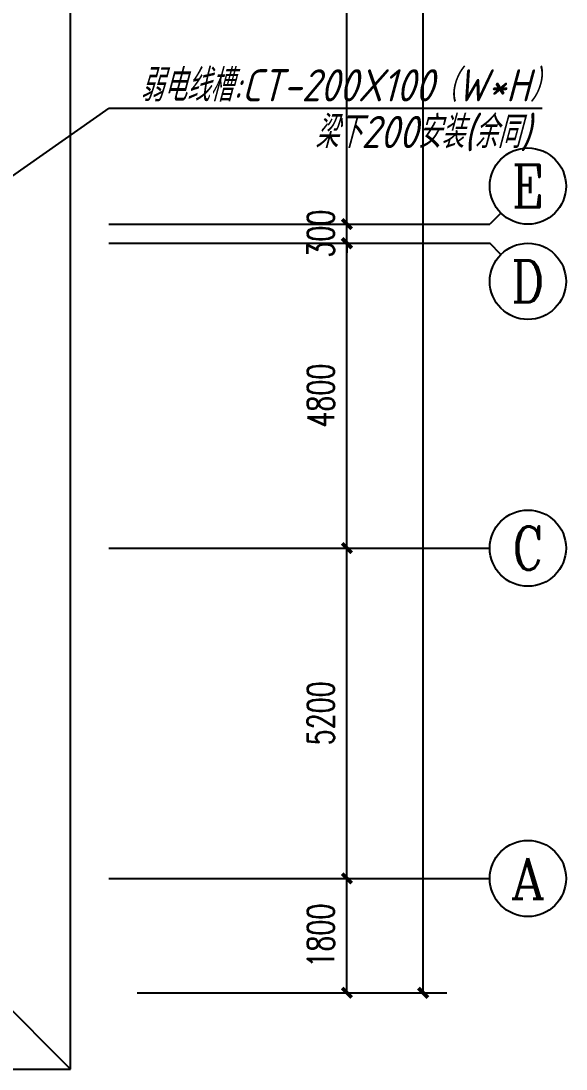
# Model space of a CAD drawing. Extents: x 0 to 2972856, y -1269770 to 0.
# Drawn here: x 2782474 to 2791056, y -952766 to -936266 of the extents above; entities that cross this region are included whole.
import ezdxf
from ezdxf.enums import TextEntityAlignment as Align

# ---------------------------------------------------------------- set-up
doc = ezdxf.new("R2010")
doc.units = 0
doc.header["$LTSCALE"] = 1000
doc.header["$PDSIZE"] = 50
for name, color, linetype in [('1-建筑底图', 8, 'Continuous'), ('AXIS_TEXT', 7, 'Continuous'), ('CABLETRAY_DIM', 3, 'Continuous')]:
    doc.layers.add(name, color=color, linetype=linetype)
doc.styles.add('_TCH_AXIS', font='COMPLEX', dxfattribs={"bigfont": 'GBCBIG'})
doc.styles.add('A_DIM_T3', font='SIMPLEX', dxfattribs={"width": 0.7, "bigfont": 'HZ'})
doc.styles.add('COMPLEX', font='COMPLEX')
doc.styles.get("Standard").update_dxf_attribs({"font": 'gbeitc.shx', "bigfont": 'gbcbig.shx'})
doc.dimstyles.new('_TCH_ARCH&&150', dxfattribs={"dimtxt": 420, "dimasz": 150, "dimexe": 375, "dimexo": 450, "dimgap": 202.5, "dimtad": 1, "dimdec": 0, "dimzin": 0, "dimdsep": 46, "dimtxsty": 'A_DIM_T3', "dimblk": 'ARCHTICK', "dimcen": 0.09, "dimclrt": 7, "dimazin": 2, "dimtfac": 1, "dimtdec": 0, "dimtix": 1, "dimtmove": 2, "dimatfit": 3, "dimfxl": 150, "dimtolj": 1, "dimtzin": 0, "dimarcsym": 0})

# ---------------------------------------------------------------- blocks, each defined once
blk = doc.blocks.new('_ArchTick')
at = {"color": 0, "linetype": 'ByBlock', "const_width": 0.4}
blk.add_lwpolyline([(-0.5, -0.5), (0.5, 0.5)], dxfattribs=at)
blk = doc.blocks.new('*D75')
at = {"layer": '1-建筑底图', "color": 0, "lineweight": -2, "transparency": 16777216}
for p, q in [((2169527, -728326), (2174402, -728326)), ((2174027, -807926), (2174027, -728326)), ((2169527, -807926), (2174402, -807926))]:
    blk.add_line(p, q, dxfattribs=at)
at = {"layer": 'Defpoints', "color": 0, "transparency": 16777216}
for p in [(2169077, -728326), (2174027, -728326), (2169077, -807926)]:
    blk.add_point(p, dxfattribs=at)
at = {"layer": '1-建筑底图', "color": 0, "lineweight": -2, "transparency": 16777216, "xscale": 150, "yscale": 150, "zscale": 150}
for p, rotation in [((2174027, -728326), 90), ((2174027, -807926), 270)]:
    blk.add_blockref('_ArchTick', p, dxfattribs=dict(at, rotation=rotation))
at = {"layer": '1-建筑底图', "color": 7, "transparency": 16777216, "insert": (2173614, -768126), "char_height": 420, "attachment_point": 5, "rotation": 90, "style": 'A_DIM_T3'}
blk.add_mtext('\\A1;79600', dxfattribs=at)
blk = doc.blocks.new('*D76')
at = {"layer": '1-建筑底图', "color": 0, "lineweight": -2, "transparency": 16777216}
for p, q in [((2169527, -806126), (2173202, -806126)), ((2172827, -807926), (2172827, -806126)), ((2169527, -807926), (2173202, -807926))]:
    blk.add_line(p, q, dxfattribs=at)
at = {"layer": 'Defpoints', "color": 0, "transparency": 16777216}
for p in [(2169077, -806126), (2172827, -806126), (2169077, -807926)]:
    blk.add_point(p, dxfattribs=at)
at = {"layer": '1-建筑底图', "color": 0, "lineweight": -2, "transparency": 16777216, "xscale": 150, "yscale": 150, "zscale": 150}
for p, rotation in [((2172827, -806126), 90), ((2172827, -807926), 270)]:
    blk.add_blockref('_ArchTick', p, dxfattribs=dict(at, rotation=rotation))
at = {"layer": '1-建筑底图', "color": 7, "transparency": 16777216, "insert": (2172414, -807026), "char_height": 420, "attachment_point": 5, "rotation": 90, "style": 'A_DIM_T3'}
blk.add_mtext('\\A1;1800', dxfattribs=at)
blk = doc.blocks.new('*D77')
at = {"layer": '1-建筑底图', "color": 0, "lineweight": -2, "transparency": 16777216}
for p, q in [((2169527, -800926), (2173202, -800926)), ((2172827, -806126), (2172827, -800926)), ((2169527, -806126), (2173202, -806126))]:
    blk.add_line(p, q, dxfattribs=at)
at = {"layer": 'Defpoints', "color": 0, "transparency": 16777216}
for p in [(2169077, -800926), (2172827, -800926), (2169077, -806126)]:
    blk.add_point(p, dxfattribs=at)
at = {"layer": '1-建筑底图', "color": 0, "lineweight": -2, "transparency": 16777216, "xscale": 150, "yscale": 150, "zscale": 150}
for p, rotation in [((2172827, -800926), 90), ((2172827, -806126), 270)]:
    blk.add_blockref('_ArchTick', p, dxfattribs=dict(at, rotation=rotation))
at = {"layer": '1-建筑底图', "color": 7, "transparency": 16777216, "insert": (2172414, -803526), "char_height": 420, "attachment_point": 5, "rotation": 90, "style": 'A_DIM_T3'}
blk.add_mtext('\\A1;5200', dxfattribs=at)
blk = doc.blocks.new('*D78')
at = {"layer": '1-建筑底图', "color": 0, "lineweight": -2, "transparency": 16777216}
for p, q in [((2169527, -796126), (2173202, -796126)), ((2172827, -800926), (2172827, -796126)), ((2169527, -800926), (2173202, -800926))]:
    blk.add_line(p, q, dxfattribs=at)
at = {"layer": 'Defpoints', "color": 0, "transparency": 16777216}
for p in [(2169077, -796126), (2172827, -796126), (2169077, -800926)]:
    blk.add_point(p, dxfattribs=at)
at = {"layer": '1-建筑底图', "color": 0, "lineweight": -2, "transparency": 16777216, "xscale": 150, "yscale": 150, "zscale": 150}
for p, rotation in [((2172827, -796126), 90), ((2172827, -800926), 270)]:
    blk.add_blockref('_ArchTick', p, dxfattribs=dict(at, rotation=rotation))
at = {"layer": '1-建筑底图', "color": 7, "transparency": 16777216, "insert": (2172414, -798526), "char_height": 420, "attachment_point": 5, "rotation": 90, "style": 'A_DIM_T3'}
blk.add_mtext('\\A1;4800', dxfattribs=at)
blk = doc.blocks.new('*D79')
at = {"layer": '1-建筑底图', "color": 0, "lineweight": -2, "transparency": 16777216}
for p, q in [((2172827, -795826), (2172827, -795676)), ((2169527, -795826), (2173202, -795826)), ((2172827, -796126), (2172827, -795826)), ((2169527, -796126), (2173202, -796126)), ((2172827, -796126), (2172827, -796276))]:
    blk.add_line(p, q, dxfattribs=at)
at = {"layer": 'Defpoints', "color": 0, "transparency": 16777216}
for p in [(2169077, -795826), (2172827, -795826), (2169077, -796126)]:
    blk.add_point(p, dxfattribs=at)
at = {"layer": '1-建筑底图', "color": 0, "lineweight": -2, "transparency": 16777216, "xscale": 150, "yscale": 150, "zscale": 150}
for p, rotation in [((2172827, -795826), 270), ((2172827, -796126), 90)]:
    blk.add_blockref('_ArchTick', p, dxfattribs=dict(at, rotation=rotation))
at = {"layer": '1-建筑底图', "color": 7, "transparency": 16777216, "insert": (2172414, -795976), "char_height": 420, "attachment_point": 5, "rotation": 90, "style": 'A_DIM_T3'}
blk.add_mtext('\\A1;300', dxfattribs=at)
blk = doc.blocks.new('*D80')
at = {"layer": '1-建筑底图', "color": 0, "lineweight": -2, "transparency": 16777216}
for p, q in [((2169527, -788126), (2173202, -788126)), ((2172827, -795826), (2172827, -788126)), ((2169527, -795826), (2173202, -795826))]:
    blk.add_line(p, q, dxfattribs=at)
at = {"layer": 'Defpoints', "color": 0, "transparency": 16777216}
for p in [(2169077, -788126), (2172827, -788126), (2169077, -795826)]:
    blk.add_point(p, dxfattribs=at)
at = {"layer": '1-建筑底图', "color": 0, "lineweight": -2, "transparency": 16777216, "xscale": 150, "yscale": 150, "zscale": 150}
for p, rotation in [((2172827, -788126), 90), ((2172827, -795826), 270)]:
    blk.add_blockref('_ArchTick', p, dxfattribs=dict(at, rotation=rotation))
at = {"layer": '1-建筑底图', "color": 7, "transparency": 16777216, "insert": (2172414, -791976), "char_height": 420, "attachment_point": 5, "rotation": 90, "style": 'A_DIM_T3'}
blk.add_mtext('\\A1;7700', dxfattribs=at)
blk = doc.blocks.new('_AXISO')
blk.add_circle((0, 0), 0.5)
at = {"layer": 'AXIS_TEXT', "style": 'COMPLEX', "width": 1.041667}
blk.add_attdef('A', text='', height=0.56, dxfattribs=at).set_placement((-0.25, -0.28), (0.25, -0.28), align=Align.FIT)
blk = doc.blocks.new('1-1层建筑底图')
at = {"layer": '1-建筑底图'}
for p, q in [((2168476.6, -809126.3), (2168476.6, -727126.3)), ((2175252.3, -795650.6), (2175076.6, -795826.3)), ((2169076.6, -795826.3), (2175076.6, -795826.3)), ((2169076.6, -796126.3), (2175076.6, -796126.3)), ((2175252.3, -796302), (2175076.6, -796126.3)), ((2169076.6, -800926.3), (2175076.6, -800926.3)), ((2169076.6, -806126.3), (2175076.6, -806126.3)), ((2167276.6, -807926.3), (2168476.6, -809126.3)), ((2154476.6, -809126.3), (2168476.6, -809126.3))]:
    blk.add_line(p, q, dxfattribs=at)
ref = blk.add_blockref('_AXISO', (2175676.6, -795226.3), dxfattribs=dict(at, xscale=1200, yscale=1200, zscale=1200))
ref.add_attrib('A', 'E', dxfattribs={"layer": 'AXIS_TEXT', "height": 668.2, "style": '_TCH_AXIS'}).set_placement((2175422.1, -795560.4), (2175931.2, -795560.4), align=Align.FIT)
ref = blk.add_blockref('_AXISO', (2175676.6, -796726.3), dxfattribs=dict(at, xscale=1200, yscale=1200, zscale=1200))
ref.add_attrib('A', 'D', dxfattribs={"layer": 'AXIS_TEXT', "height": 652.9, "style": '_TCH_AXIS'}).set_placement((2175412.3, -797052.7), (2175940.9, -797052.7), align=Align.FIT)
ref = blk.add_blockref('_AXISO', (2175676.6, -800926.3), dxfattribs=dict(at, xscale=1200, yscale=1200, zscale=1200))
ref.add_attrib('A', 'C', dxfattribs={"layer": 'AXIS_TEXT', "height": 683.5, "style": '_TCH_AXIS'}).set_placement((2175432.5, -801268.1), (2175920.7, -801268.1), align=Align.FIT)
ref = blk.add_blockref('_AXISO', (2175676.6, -806126.3), dxfattribs=dict(at, xscale=1200, yscale=1200, zscale=1200))
ref.add_attrib('A', 'A', dxfattribs={"layer": 'AXIS_TEXT', "height": 637.8, "style": '_TCH_AXIS'}).set_placement((2175403.3, -806445.2), (2175949.9, -806445.2), align=Align.FIT)
for p1, p2, distance, picture, middle in [((2169076.6, -807926.3), (2169076.6, -728326.3), -4950, '*D75', (2173614.1, -768126.3)), ((2169076.6, -795826.3), (2169076.6, -788126.3), -3750, '*D80', (2172414.1, -791976.3)), ((2169076.6, -796126.3), (2169076.6, -795826.3), -3750, '*D79', (2172414.1, -795976.3)), ((2169076.6, -800926.3), (2169076.6, -796126.3), -3750, '*D78', (2172414.1, -798526.3)), ((2169076.6, -806126.3), (2169076.6, -800926.3), -3750, '*D77', (2172414.1, -803526.3)), ((2169076.6, -807926.3), (2169076.6, -806126.3), -3750, '*D76', (2172414.1, -807026.3))]:
    dim = blk.add_aligned_dim(p1=p1, p2=p2, distance=distance, dimstyle='_TCH_ARCH&&150', dxfattribs=at)
    dim.commit()
    dim.dimension.update_dxf_attribs({"geometry": picture, "text_midpoint": middle})

msp = doc.modelspace()

# ---------------------------------------------------------------- linework, layer by layer
at = {"layer": 'CABLETRAY_DIM', "linetype": 'ByBlock'}
for p, q in [((2778333, -941523), (2783862, -937637)), ((2783862, -937637), (2790678, -937637))]:
    msp.add_line(p, q, dxfattribs=at)

# ---------------------------------------------------------------- block references
at = {"layer": '1-建筑底图', "linetype": 'ByBlock'}
msp.add_blockref('1-1层建筑底图', (614779, -143639), dxfattribs=at)

# ---------------------------------------------------------------- texts
at = {"layer": 'CABLETRAY_DIM', "color": 7, "linetype": 'ByBlock'}
for s, p in [('弱电线槽:CT-200X100（W*H）', (2784349, -937532)), ('梁下200安装(余同) ', (2787102, -938267))]:
    msp.add_text(s, height=506.38, dxfattribs=at).set_placement(p)

doc.saveas('drawing.dxf')
